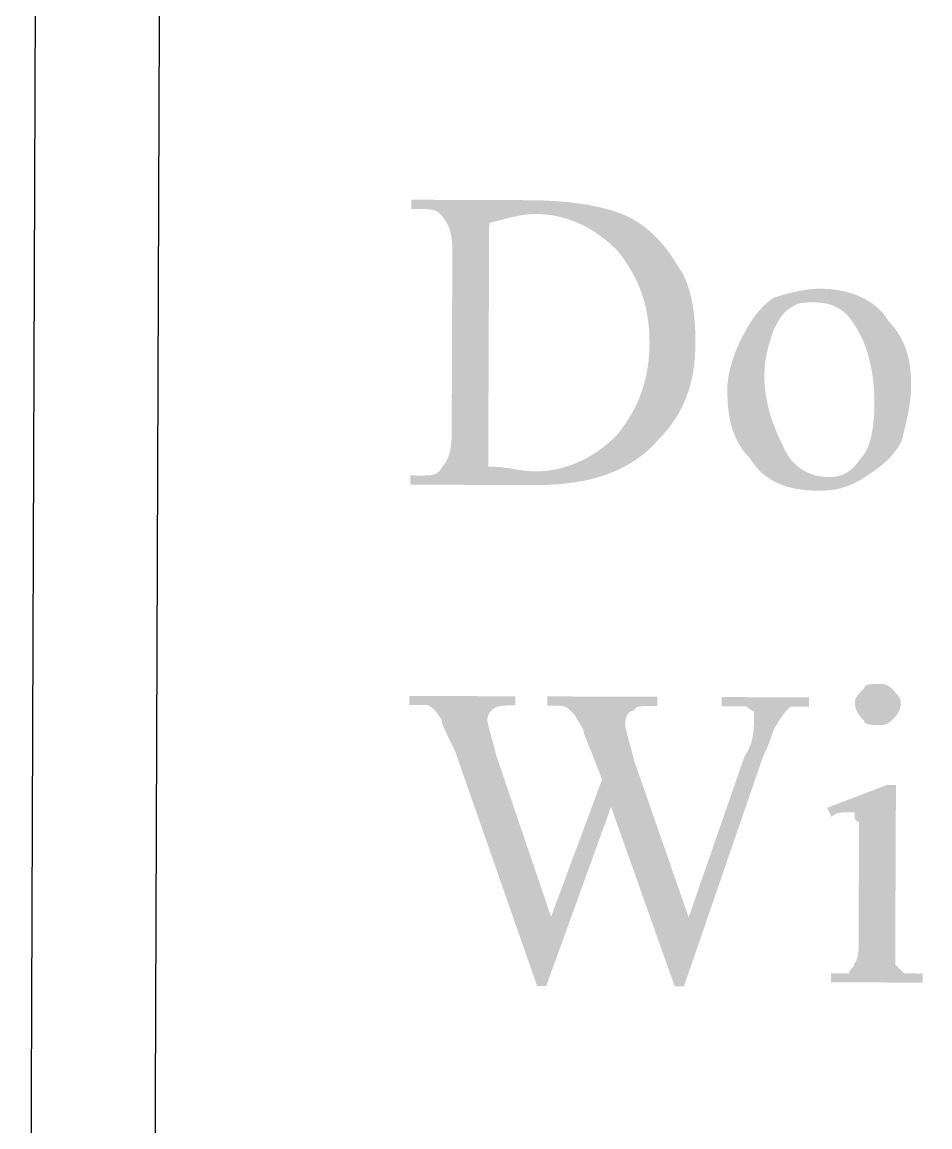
# Model space of a CAD drawing. Header units: millimetres. Extents: x -125 to 146, y -26 to 163.
# Drawn here: x 91.05 to 99.43, y 54.03 to 64.23 of the extents above; entities that cross this region are included whole.
import ezdxf
from ezdxf.xclip import XClip

# ---------------------------------------------------------------- set-up
doc = ezdxf.new("R2010")
doc.units = ezdxf.units.MM
doc.header["$MEASUREMENT"] = 0
doc.header["$XCLIPFRAME"] = 0
doc.layers.get('0').update_dxf_attribs({"color": 255, "linetype": 'CONTINUOUS'})

# ---------------------------------------------------------------- blocks, each defined once
blk = doc.blocks.new('MF12257_10')
at = {"color": 7, "linetype": 'Continuous', "lineweight": 25, "true_color": 0x000007}
blk.add_lwpolyline([(114.393, 53.755), (114.393, -5.961), (68.173, -5.961), (68.173, 53.755)], close=True, dxfattribs=at)
blk = doc.blocks.new('MF12274_11')
at = {"color": 7, "linetype": 'Continuous', "lineweight": 25, "true_color": 0x000007}
blk.add_lwpolyline([(113.205, 52.612), (113.205, -4.776), (69.318, -4.776), (69.318, 52.612)], close=True, dxfattribs=at)

msp = doc.modelspace()

# ---------------------------------------------------------------- hatches: boundary and pattern name
at = {"true_color": 0x000007}
h = msp.add_hatch(color=7, dxfattribs=at)
h.paths.add_polyline_path([(94.634, 59.962), (94.634, 60.047), (94.719, 60.046), (94.735, 60.046), (94.749, 60.046), (94.763, 60.046), (94.776, 60.047), (94.788, 60.047), (94.8, 60.047), (94.811, 60.048), (94.821, 60.049), (94.831, 60.05), (94.84, 60.052), (94.849, 60.054), (94.857, 60.056), (94.864, 60.059), (94.872, 60.063), (94.879, 60.066), (94.885, 60.071), (94.892, 60.076), (94.898, 60.081), (94.904, 60.088), (94.909, 60.095), (94.915, 60.102), (94.92, 60.111), (94.926, 60.12), (94.931, 60.13), (94.936, 60.136), (94.942, 60.142), (94.947, 60.148), (94.952, 60.155), (94.957, 60.163), (94.962, 60.171), (94.967, 60.179), (94.972, 60.188), (94.977, 60.198), (94.981, 60.208), (94.986, 60.219), (94.99, 60.231), (94.994, 60.243), (94.997, 60.256), (95.001, 60.269), (95.004, 60.284), (95.007, 60.299), (95.009, 60.315), (95.011, 60.331), (95.013, 60.348), (95.015, 60.367), (95.016, 60.386), (95.017, 60.406), (95.017, 60.426), (95.023, 62.125), (95.023, 62.146), (95.022, 62.165), (95.021, 62.185), (95.02, 62.203), (95.018, 62.22), (95.016, 62.237), (95.014, 62.253), (95.011, 62.268), (95.008, 62.282), (95.005, 62.296), (95.001, 62.309), (94.997, 62.321), (94.993, 62.332), (94.989, 62.343), (94.985, 62.354), (94.98, 62.363), (94.975, 62.373), (94.97, 62.381), (94.966, 62.389), (94.96, 62.397), (94.955, 62.404), (94.95, 62.41), (94.945, 62.416), (94.94, 62.422), (94.934, 62.432), (94.928, 62.441), (94.922, 62.45), (94.915, 62.457), (94.908, 62.464), (94.901, 62.471), (94.893, 62.476), (94.885, 62.481), (94.877, 62.486), (94.868, 62.49), (94.859, 62.493), (94.85, 62.496), (94.841, 62.498), (94.831, 62.5), (94.821, 62.502), (94.811, 62.504), (94.801, 62.505), (94.791, 62.505), (94.781, 62.506), (94.77, 62.506), (94.76, 62.507), (94.749, 62.507), (94.739, 62.507), (94.728, 62.507), (94.644, 62.507), (94.644, 62.592), (95.705, 62.588), (95.752, 62.588), (95.798, 62.587), (95.844, 62.586), (95.888, 62.584), (95.932, 62.582), (95.975, 62.579), (96.017, 62.576), (96.058, 62.573), (96.098, 62.569), (96.137, 62.564), (96.175, 62.56), (96.213, 62.554), (96.249, 62.549), (96.285, 62.543), (96.32, 62.536), (96.354, 62.529), (96.387, 62.522), (96.419, 62.514), (96.45, 62.506), (96.481, 62.497), (96.51, 62.488), (96.539, 62.478), (96.566, 62.468), (96.593, 62.458), (96.62, 62.447), (96.645, 62.435), (96.671, 62.422), (96.695, 62.408), (96.72, 62.394), (96.744, 62.378), (96.767, 62.362), (96.79, 62.346), (96.813, 62.328), (96.835, 62.31), (96.857, 62.291), (96.878, 62.271), (96.899, 62.251), (96.92, 62.23), (96.94, 62.208), (96.959, 62.186), (96.978, 62.163), (96.997, 62.14), (97.015, 62.116), (97.033, 62.091), (97.05, 62.066), (97.067, 62.04), (97.084, 62.014), (97.1, 61.988), (97.115, 61.966), (97.129, 61.943), (97.143, 61.92), (97.156, 61.896), (97.168, 61.871), (97.179, 61.845), (97.19, 61.819), (97.199, 61.791), (97.208, 61.763), (97.216, 61.734), (97.224, 61.705), (97.231, 61.675), (97.237, 61.644), (97.242, 61.613), (97.247, 61.581), (97.252, 61.548), (97.255, 61.515), (97.258, 61.481), (97.261, 61.447), (97.263, 61.412), (97.265, 61.376), (97.266, 61.34), (97.266, 61.304), (97.266, 61.267), (97.266, 61.225), (97.264, 61.184), (97.262, 61.142), (97.258, 61.101), (97.254, 61.061), (97.248, 61.021), (97.242, 60.982), (97.234, 60.943), (97.225, 60.904), (97.215, 60.866), (97.203, 60.828), (97.19, 60.791), (97.176, 60.754), (97.161, 60.718), (97.144, 60.682), (97.126, 60.646), (97.106, 60.611), (97.085, 60.576), (97.062, 60.542), (97.038, 60.508), (97.012, 60.475), (96.985, 60.442), (96.955, 60.409), (96.924, 60.377), (96.892, 60.341), (96.858, 60.307), (96.823, 60.274), (96.786, 60.243), (96.748, 60.214), (96.709, 60.187), (96.669, 60.161), (96.627, 60.137), (96.584, 60.114), (96.54, 60.093), (96.494, 60.074), (96.447, 60.056), (96.399, 60.04), (96.349, 60.025), (96.298, 60.012), (96.246, 60), (96.192, 59.99), (96.137, 59.981), (96.081, 59.974), (96.023, 59.968), (95.964, 59.963), (95.904, 59.96), (95.843, 59.958), (95.78, 59.958)])
h.paths.add_polyline_path([(95.354, 60.129), (95.375, 60.128), (95.396, 60.128), (95.416, 60.127), (95.436, 60.125), (95.455, 60.124), (95.475, 60.122), (95.493, 60.119), (95.512, 60.117), (95.53, 60.115), (95.548, 60.112), (95.566, 60.109), (95.583, 60.107), (95.6, 60.104), (95.617, 60.101), (95.634, 60.099), (95.651, 60.096), (95.668, 60.094), (95.684, 60.092), (95.7, 60.09), (95.716, 60.088), (95.732, 60.087), (95.748, 60.086), (95.764, 60.085), (95.78, 60.085), (95.817, 60.085), (95.853, 60.087), (95.889, 60.09), (95.925, 60.095), (95.96, 60.1), (95.995, 60.107), (96.029, 60.115), (96.063, 60.125), (96.096, 60.135), (96.129, 60.147), (96.161, 60.159), (96.193, 60.173), (96.225, 60.188), (96.256, 60.204), (96.287, 60.221), (96.317, 60.24), (96.347, 60.259), (96.376, 60.279), (96.405, 60.3), (96.434, 60.322), (96.462, 60.346), (96.489, 60.37), (96.517, 60.395), (96.543, 60.421), (96.565, 60.448), (96.585, 60.475), (96.605, 60.503), (96.625, 60.531), (96.644, 60.56), (96.662, 60.59), (96.679, 60.62), (96.696, 60.651), (96.713, 60.682), (96.728, 60.715), (96.743, 60.748), (96.756, 60.782), (96.769, 60.817), (96.781, 60.853), (96.792, 60.889), (96.802, 60.927), (96.812, 60.966), (96.819, 61.006), (96.826, 61.047), (96.832, 61.089), (96.837, 61.132), (96.84, 61.176), (96.842, 61.222), (96.843, 61.269), (96.842, 61.316), (96.841, 61.362), (96.838, 61.406), (96.833, 61.449), (96.828, 61.491), (96.821, 61.532), (96.814, 61.572), (96.805, 61.611), (96.795, 61.649), (96.784, 61.685), (96.773, 61.721), (96.76, 61.756), (96.747, 61.79), (96.732, 61.824), (96.717, 61.856), (96.701, 61.888), (96.684, 61.919), (96.667, 61.949), (96.649, 61.979), (96.63, 62.008), (96.611, 62.037), (96.591, 62.065), (96.571, 62.092), (96.55, 62.119), (96.523, 62.145), (96.496, 62.171), (96.469, 62.195), (96.441, 62.218), (96.412, 62.241), (96.384, 62.262), (96.354, 62.283), (96.325, 62.302), (96.295, 62.32), (96.264, 62.338), (96.233, 62.354), (96.201, 62.369), (96.17, 62.383), (96.137, 62.396), (96.104, 62.408), (96.071, 62.419), (96.037, 62.428), (96.003, 62.437), (95.969, 62.444), (95.934, 62.45), (95.898, 62.454), (95.862, 62.458), (95.826, 62.46), (95.789, 62.461), (95.773, 62.461), (95.757, 62.46), (95.741, 62.459), (95.725, 62.458), (95.709, 62.456), (95.693, 62.454), (95.676, 62.451), (95.66, 62.449), (95.643, 62.446), (95.626, 62.442), (95.609, 62.439), (95.592, 62.435), (95.574, 62.431), (95.557, 62.427), (95.539, 62.422), (95.52, 62.418), (95.502, 62.413), (95.483, 62.408), (95.464, 62.403), (95.444, 62.398), (95.424, 62.393), (95.404, 62.388), (95.384, 62.383), (95.363, 62.378)])
h = msp.add_hatch(color=7, dxfattribs=at)
h.paths.add_polyline_path([(98.414, 61.771), (98.446, 61.77), (98.477, 61.769), (98.509, 61.767), (98.54, 61.763), (98.571, 61.759), (98.602, 61.754), (98.633, 61.748), (98.663, 61.74), (98.693, 61.732), (98.722, 61.723), (98.751, 61.712), (98.779, 61.701), (98.806, 61.688), (98.833, 61.675), (98.859, 61.66), (98.884, 61.644), (98.908, 61.627), (98.931, 61.608), (98.953, 61.589), (98.975, 61.568), (98.995, 61.546), (99.014, 61.523), (99.031, 61.498), (99.048, 61.472), (99.068, 61.451), (99.087, 61.429), (99.105, 61.407), (99.122, 61.384), (99.137, 61.361), (99.152, 61.338), (99.165, 61.314), (99.177, 61.29), (99.188, 61.266), (99.198, 61.241), (99.208, 61.216), (99.216, 61.191), (99.223, 61.166), (99.23, 61.141), (99.236, 61.115), (99.241, 61.089), (99.245, 61.063), (99.248, 61.037), (99.251, 61.011), (99.254, 60.985), (99.255, 60.958), (99.256, 60.932), (99.257, 60.905), (99.257, 60.879), (99.257, 60.858), (99.256, 60.837), (99.255, 60.815), (99.254, 60.794), (99.252, 60.773), (99.249, 60.752), (99.247, 60.731), (99.244, 60.71), (99.241, 60.688), (99.237, 60.667), (99.234, 60.646), (99.23, 60.625), (99.226, 60.603), (99.221, 60.582), (99.217, 60.561), (99.212, 60.54), (99.207, 60.518), (99.202, 60.497), (99.197, 60.476), (99.192, 60.454), (99.187, 60.433), (99.181, 60.411), (99.176, 60.39), (99.171, 60.369), (99.16, 60.348), (99.148, 60.328), (99.137, 60.309), (99.125, 60.291), (99.112, 60.273), (99.099, 60.256), (99.086, 60.24), (99.073, 60.225), (99.059, 60.21), (99.045, 60.195), (99.031, 60.181), (99.016, 60.168), (99.002, 60.155), (98.987, 60.143), (98.972, 60.13), (98.956, 60.119), (98.941, 60.107), (98.926, 60.096), (98.91, 60.085), (98.894, 60.074), (98.878, 60.063), (98.862, 60.052), (98.847, 60.042), (98.831, 60.031), (98.815, 60.021), (98.799, 60.011), (98.783, 60.002), (98.767, 59.993), (98.751, 59.984), (98.735, 59.976), (98.718, 59.968), (98.702, 59.961), (98.685, 59.954), (98.669, 59.948), (98.652, 59.942), (98.635, 59.937), (98.617, 59.932), (98.6, 59.927), (98.582, 59.923), (98.564, 59.919), (98.545, 59.916), (98.527, 59.913), (98.508, 59.911), (98.488, 59.909), (98.468, 59.908), (98.448, 59.906), (98.428, 59.906), (98.407, 59.906), (98.37, 59.906), (98.335, 59.908), (98.3, 59.91), (98.266, 59.914), (98.233, 59.918), (98.201, 59.923), (98.169, 59.929), (98.139, 59.937), (98.109, 59.945), (98.081, 59.954), (98.053, 59.964), (98.026, 59.976), (98, 59.989), (97.975, 60.002), (97.95, 60.017), (97.927, 60.033), (97.904, 60.05), (97.882, 60.068), (97.862, 60.088), (97.842, 60.109), (97.823, 60.131), (97.804, 60.154), (97.787, 60.179), (97.77, 60.204), (97.75, 60.226), (97.731, 60.248), (97.713, 60.27), (97.696, 60.293), (97.681, 60.316), (97.666, 60.34), (97.653, 60.364), (97.641, 60.389), (97.63, 60.414), (97.62, 60.44), (97.61, 60.466), (97.602, 60.492), (97.595, 60.519), (97.588, 60.546), (97.582, 60.574), (97.577, 60.602), (97.573, 60.631), (97.57, 60.66), (97.567, 60.689), (97.564, 60.719), (97.563, 60.749), (97.562, 60.78), (97.561, 60.811), (97.561, 60.843), (97.561, 60.859), (97.562, 60.875), (97.563, 60.892), (97.565, 60.91), (97.567, 60.927), (97.569, 60.945), (97.572, 60.964), (97.576, 60.982), (97.579, 61.001), (97.584, 61.021), (97.588, 61.04), (97.594, 61.06), (97.599, 61.08), (97.605, 61.1), (97.612, 61.12), (97.619, 61.141), (97.626, 61.161), (97.634, 61.182), (97.642, 61.203), (97.651, 61.224), (97.66, 61.245), (97.669, 61.266), (97.679, 61.287), (97.69, 61.308), (97.7, 61.329), (97.711, 61.349), (97.722, 61.369), (97.733, 61.389), (97.744, 61.408), (97.755, 61.427), (97.766, 61.445), (97.777, 61.463), (97.789, 61.48), (97.8, 61.497), (97.812, 61.514), (97.824, 61.53), (97.836, 61.545), (97.849, 61.561), (97.862, 61.575), (97.875, 61.59), (97.888, 61.603), (97.901, 61.617), (97.915, 61.63), (97.93, 61.642), (97.944, 61.654), (97.959, 61.666), (97.974, 61.677), (97.99, 61.688), (98.006, 61.693), (98.023, 61.698), (98.04, 61.704), (98.057, 61.709), (98.074, 61.714), (98.092, 61.719), (98.11, 61.723), (98.128, 61.728), (98.147, 61.733), (98.165, 61.737), (98.183, 61.741), (98.202, 61.745), (98.221, 61.749), (98.239, 61.753), (98.257, 61.756), (98.276, 61.759), (98.294, 61.762), (98.312, 61.764), (98.33, 61.766), (98.347, 61.768), (98.364, 61.769), (98.381, 61.77), (98.398, 61.771)])
h.paths.add_polyline_path([(98.371, 61.644), (98.36, 61.644), (98.35, 61.644), (98.339, 61.644), (98.329, 61.644), (98.318, 61.644), (98.308, 61.644), (98.298, 61.643), (98.288, 61.643), (98.278, 61.642), (98.268, 61.642), (98.259, 61.641), (98.249, 61.639), (98.24, 61.638), (98.231, 61.636), (98.223, 61.634), (98.214, 61.632), (98.206, 61.63), (98.198, 61.627), (98.191, 61.624), (98.184, 61.62), (98.177, 61.617), (98.171, 61.612), (98.165, 61.608), (98.159, 61.603), (98.149, 61.597), (98.139, 61.591), (98.129, 61.585), (98.12, 61.578), (98.111, 61.571), (98.103, 61.564), (98.095, 61.556), (98.087, 61.548), (98.079, 61.54), (98.072, 61.531), (98.065, 61.522), (98.058, 61.513), (98.052, 61.504), (98.045, 61.494), (98.039, 61.484), (98.033, 61.475), (98.027, 61.465), (98.022, 61.454), (98.016, 61.444), (98.011, 61.434), (98.005, 61.423), (98, 61.413), (97.994, 61.402), (97.989, 61.392), (97.984, 61.376), (97.978, 61.36), (97.973, 61.344), (97.968, 61.328), (97.963, 61.312), (97.958, 61.296), (97.953, 61.28), (97.948, 61.263), (97.943, 61.247), (97.939, 61.23), (97.934, 61.213), (97.93, 61.196), (97.926, 61.179), (97.923, 61.161), (97.919, 61.143), (97.916, 61.125), (97.913, 61.107), (97.911, 61.088), (97.908, 61.069), (97.906, 61.05), (97.905, 61.03), (97.904, 61.01), (97.903, 60.99), (97.903, 60.969), (97.903, 60.937), (97.904, 60.906), (97.906, 60.875), (97.909, 60.845), (97.913, 60.815), (97.917, 60.786), (97.922, 60.757), (97.927, 60.729), (97.933, 60.7), (97.94, 60.673), (97.947, 60.646), (97.954, 60.619), (97.962, 60.592), (97.971, 60.567), (97.98, 60.541), (97.989, 60.516), (97.998, 60.491), (98.008, 60.467), (98.018, 60.443), (98.028, 60.42), (98.038, 60.397), (98.049, 60.374), (98.059, 60.352), (98.07, 60.33), (98.081, 60.304), (98.092, 60.28), (98.105, 60.257), (98.118, 60.235), (98.133, 60.214), (98.147, 60.194), (98.163, 60.176), (98.179, 60.159), (98.196, 60.143), (98.213, 60.128), (98.231, 60.115), (98.249, 60.102), (98.268, 60.091), (98.287, 60.08), (98.306, 60.071), (98.326, 60.063), (98.346, 60.056), (98.366, 60.049), (98.387, 60.044), (98.408, 60.04), (98.429, 60.037), (98.45, 60.034), (98.471, 60.033), (98.492, 60.032), (98.508, 60.033), (98.523, 60.033), (98.538, 60.034), (98.552, 60.036), (98.566, 60.038), (98.58, 60.041), (98.593, 60.044), (98.607, 60.048), (98.619, 60.052), (98.632, 60.057), (98.644, 60.063), (98.656, 60.069), (98.668, 60.076), (98.68, 60.083), (98.691, 60.092), (98.702, 60.101), (98.714, 60.11), (98.725, 60.121), (98.735, 60.132), (98.746, 60.144), (98.757, 60.157), (98.768, 60.171), (98.778, 60.185), (98.789, 60.201), (98.799, 60.212), (98.809, 60.224), (98.819, 60.236), (98.828, 60.25), (98.837, 60.264), (98.845, 60.28), (98.853, 60.296), (98.86, 60.313), (98.867, 60.331), (98.873, 60.35), (98.879, 60.37), (98.885, 60.391), (98.89, 60.413), (98.895, 60.435), (98.899, 60.459), (98.903, 60.483), (98.906, 60.509), (98.909, 60.535), (98.912, 60.562), (98.914, 60.59), (98.916, 60.619), (98.917, 60.648), (98.918, 60.679), (98.918, 60.711), (98.918, 60.753), (98.916, 60.794), (98.914, 60.834), (98.912, 60.873), (98.908, 60.912), (98.904, 60.949), (98.898, 60.986), (98.892, 61.021), (98.886, 61.056), (98.878, 61.09), (98.87, 61.123), (98.861, 61.156), (98.852, 61.187), (98.842, 61.217), (98.831, 61.247), (98.82, 61.276), (98.808, 61.303), (98.795, 61.33), (98.782, 61.356), (98.768, 61.382), (98.754, 61.406), (98.74, 61.429), (98.725, 61.452), (98.709, 61.474), (98.698, 61.489), (98.687, 61.504), (98.676, 61.517), (98.664, 61.53), (98.651, 61.543), (98.639, 61.554), (98.626, 61.564), (98.612, 61.574), (98.599, 61.583), (98.585, 61.592), (98.57, 61.599), (98.556, 61.606), (98.541, 61.613), (98.527, 61.619), (98.512, 61.624), (98.496, 61.628), (98.481, 61.632), (98.466, 61.635), (98.45, 61.638), (98.434, 61.64), (98.419, 61.642), (98.403, 61.643), (98.387, 61.644)])
h = msp.add_hatch(color=7, dxfattribs=at)
h.paths.add_polyline_path([(98.951, 58.123), (98.956, 58.123), (98.961, 58.123), (98.967, 58.123), (98.972, 58.123), (98.977, 58.123), (98.982, 58.122), (98.988, 58.122), (98.993, 58.121), (98.998, 58.121), (99.004, 58.12), (99.009, 58.119), (99.014, 58.118), (99.019, 58.116), (99.025, 58.114), (99.03, 58.112), (99.035, 58.11), (99.041, 58.108), (99.046, 58.105), (99.051, 58.102), (99.056, 58.098), (99.062, 58.094), (99.067, 58.09), (99.072, 58.085), (99.077, 58.08), (99.083, 58.075), (99.088, 58.07), (99.093, 58.064), (99.098, 58.059), (99.103, 58.054), (99.108, 58.048), (99.113, 58.043), (99.118, 58.038), (99.123, 58.032), (99.127, 58.027), (99.131, 58.022), (99.135, 58.017), (99.139, 58.011), (99.143, 58.006), (99.146, 58.001), (99.149, 57.995), (99.152, 57.99), (99.155, 57.985), (99.157, 57.979), (99.158, 57.974), (99.16, 57.969), (99.161, 57.964), (99.161, 57.958), (99.162, 57.953), (99.161, 57.943), (99.161, 57.933), (99.16, 57.923), (99.158, 57.914), (99.156, 57.905), (99.154, 57.897), (99.152, 57.889), (99.149, 57.881), (99.146, 57.873), (99.142, 57.866), (99.139, 57.859), (99.135, 57.853), (99.131, 57.846), (99.126, 57.84), (99.122, 57.834), (99.117, 57.828), (99.113, 57.822), (99.108, 57.816), (99.103, 57.811), (99.097, 57.805), (99.092, 57.8), (99.087, 57.795), (99.082, 57.789), (99.076, 57.784), (99.071, 57.779), (99.066, 57.774), (99.06, 57.77), (99.055, 57.766), (99.05, 57.763), (99.045, 57.76), (99.039, 57.757), (99.034, 57.754), (99.029, 57.752), (99.023, 57.75), (99.018, 57.749), (99.013, 57.747), (99.007, 57.746), (99.002, 57.745), (98.997, 57.744), (98.992, 57.743), (98.986, 57.743), (98.981, 57.743), (98.976, 57.742), (98.97, 57.742), (98.965, 57.742), (98.96, 57.742), (98.955, 57.742), (98.949, 57.742), (98.944, 57.742), (98.938, 57.742), (98.932, 57.742), (98.925, 57.742), (98.918, 57.743), (98.912, 57.743), (98.905, 57.743), (98.897, 57.744), (98.89, 57.745), (98.883, 57.745), (98.877, 57.746), (98.87, 57.748), (98.863, 57.749), (98.857, 57.751), (98.851, 57.753), (98.846, 57.755), (98.841, 57.758), (98.836, 57.76), (98.832, 57.764), (98.829, 57.767), (98.826, 57.771), (98.824, 57.775), (98.823, 57.78), (98.822, 57.785), (98.817, 57.79), (98.812, 57.796), (98.807, 57.801), (98.801, 57.806), (98.796, 57.812), (98.791, 57.817), (98.787, 57.823), (98.782, 57.829), (98.777, 57.835), (98.773, 57.841), (98.768, 57.847), (98.764, 57.854), (98.761, 57.861), (98.757, 57.868), (98.754, 57.875), (98.751, 57.882), (98.748, 57.89), (98.745, 57.898), (98.743, 57.907), (98.742, 57.916), (98.74, 57.925), (98.739, 57.934), (98.739, 57.944), (98.738, 57.955), (98.739, 57.96), (98.739, 57.965), (98.74, 57.97), (98.742, 57.976), (98.744, 57.981), (98.746, 57.986), (98.748, 57.992), (98.751, 57.997), (98.754, 58.002), (98.758, 58.007), (98.761, 58.013), (98.765, 58.018), (98.769, 58.023), (98.773, 58.028), (98.778, 58.034), (98.783, 58.039), (98.787, 58.044), (98.792, 58.05), (98.797, 58.055), (98.802, 58.06), (98.808, 58.065), (98.813, 58.071), (98.818, 58.076), (98.823, 58.081), (98.824, 58.086), (98.825, 58.091), (98.827, 58.095), (98.83, 58.099), (98.833, 58.103), (98.837, 58.106), (98.842, 58.108), (98.847, 58.111), (98.853, 58.113), (98.859, 58.115), (98.865, 58.117), (98.871, 58.118), (98.878, 58.119), (98.885, 58.12), (98.892, 58.121), (98.899, 58.122), (98.906, 58.122), (98.913, 58.123), (98.92, 58.123), (98.927, 58.123), (98.933, 58.123), (98.939, 58.123), (98.945, 58.123)])
h.paths.add_polyline_path([(99.117, 57.188), (99.111, 55.749), (99.111, 55.739), (99.111, 55.728), (99.111, 55.717), (99.111, 55.707), (99.111, 55.696), (99.111, 55.686), (99.111, 55.676), (99.111, 55.665), (99.111, 55.655), (99.111, 55.645), (99.111, 55.636), (99.111, 55.626), (99.111, 55.617), (99.111, 55.608), (99.111, 55.599), (99.111, 55.59), (99.111, 55.582), (99.111, 55.574), (99.111, 55.567), (99.11, 55.56), (99.11, 55.553), (99.11, 55.546), (99.11, 55.54), (99.11, 55.535), (99.115, 55.53), (99.12, 55.525), (99.124, 55.521), (99.128, 55.517), (99.132, 55.513), (99.135, 55.51), (99.139, 55.506), (99.142, 55.503), (99.144, 55.5), (99.147, 55.498), (99.15, 55.495), (99.153, 55.492), (99.155, 55.49), (99.158, 55.487), (99.161, 55.484), (99.164, 55.481), (99.167, 55.478), (99.17, 55.475), (99.173, 55.472), (99.177, 55.468), (99.181, 55.464), (99.185, 55.46), (99.19, 55.455), (99.195, 55.45), (99.2, 55.45), (99.205, 55.45), (99.211, 55.45), (99.216, 55.45), (99.222, 55.45), (99.227, 55.45), (99.233, 55.45), (99.239, 55.45), (99.245, 55.45), (99.251, 55.45), (99.257, 55.45), (99.264, 55.45), (99.27, 55.45), (99.277, 55.45), (99.284, 55.45), (99.292, 55.45), (99.3, 55.449), (99.308, 55.449), (99.316, 55.449), (99.325, 55.449), (99.334, 55.449), (99.344, 55.449), (99.354, 55.449), (99.364, 55.449), (99.364, 55.365), (98.517, 55.368), (98.517, 55.452), (98.528, 55.452), (98.538, 55.452), (98.547, 55.452), (98.556, 55.452), (98.565, 55.452), (98.574, 55.452), (98.582, 55.452), (98.59, 55.452), (98.597, 55.452), (98.604, 55.452), (98.611, 55.452), (98.618, 55.452), (98.624, 55.452), (98.631, 55.452), (98.637, 55.452), (98.643, 55.452), (98.649, 55.452), (98.654, 55.452), (98.66, 55.452), (98.665, 55.452), (98.671, 55.452), (98.676, 55.452), (98.681, 55.452), (98.687, 55.452), (98.687, 55.457), (98.688, 55.461), (98.689, 55.466), (98.69, 55.47), (98.692, 55.473), (98.693, 55.477), (98.696, 55.48), (98.698, 55.483), (98.7, 55.486), (98.703, 55.489), (98.705, 55.491), (98.708, 55.494), (98.711, 55.497), (98.713, 55.499), (98.716, 55.502), (98.718, 55.505), (98.721, 55.508), (98.723, 55.511), (98.725, 55.515), (98.726, 55.518), (98.728, 55.522), (98.729, 55.527), (98.729, 55.531), (98.729, 55.536), (98.734, 55.542), (98.739, 55.548), (98.743, 55.554), (98.747, 55.561), (98.751, 55.568), (98.754, 55.576), (98.757, 55.583), (98.759, 55.592), (98.762, 55.6), (98.764, 55.609), (98.765, 55.618), (98.767, 55.627), (98.768, 55.637), (98.769, 55.647), (98.77, 55.657), (98.771, 55.667), (98.771, 55.677), (98.772, 55.687), (98.772, 55.698), (98.772, 55.708), (98.772, 55.719), (98.772, 55.729), (98.772, 55.74), (98.773, 55.75), (98.775, 56.47), (98.775, 56.491), (98.775, 56.512), (98.775, 56.532), (98.775, 56.551), (98.776, 56.57), (98.776, 56.589), (98.776, 56.607), (98.776, 56.625), (98.776, 56.643), (98.776, 56.66), (98.776, 56.676), (98.776, 56.692), (98.776, 56.708), (98.776, 56.723), (98.776, 56.738), (98.776, 56.752), (98.776, 56.766), (98.776, 56.78), (98.776, 56.793), (98.776, 56.805), (98.776, 56.817), (98.777, 56.829), (98.777, 56.84), (98.777, 56.851), (98.772, 56.851), (98.767, 56.852), (98.763, 56.853), (98.759, 56.854), (98.755, 56.856), (98.752, 56.858), (98.749, 56.861), (98.747, 56.864), (98.745, 56.867), (98.743, 56.87), (98.741, 56.874), (98.74, 56.878), (98.738, 56.882), (98.737, 56.886), (98.737, 56.89), (98.736, 56.895), (98.735, 56.9), (98.735, 56.905), (98.735, 56.91), (98.735, 56.915), (98.735, 56.92), (98.735, 56.925), (98.735, 56.931), (98.735, 56.936), (98.729, 56.936), (98.725, 56.936), (98.721, 56.936), (98.717, 56.936), (98.713, 56.936), (98.709, 56.936), (98.706, 56.936), (98.703, 56.936), (98.7, 56.936), (98.698, 56.936), (98.695, 56.936), (98.692, 56.936), (98.69, 56.936), (98.687, 56.936), (98.684, 56.936), (98.681, 56.936), (98.678, 56.936), (98.675, 56.936), (98.672, 56.936), (98.668, 56.936), (98.664, 56.936), (98.66, 56.936), (98.655, 56.936), (98.65, 56.936), (98.645, 56.936), (98.639, 56.936), (98.634, 56.936), (98.629, 56.936), (98.623, 56.936), (98.618, 56.936), (98.613, 56.935), (98.608, 56.935), (98.602, 56.934), (98.597, 56.933), (98.592, 56.932), (98.586, 56.931), (98.581, 56.93), (98.576, 56.928), (98.57, 56.926), (98.565, 56.924), (98.56, 56.921), (98.555, 56.919), (98.549, 56.916), (98.544, 56.912), (98.539, 56.908), (98.533, 56.904), (98.528, 56.899), (98.523, 56.894), (98.481, 56.979), (99.032, 57.189)])
msp.add_hatch(color=7, dxfattribs=at).paths.add_polyline_path([(98.315, 57.998), (98.315, 57.914), (98.304, 57.914), (98.295, 57.914), (98.285, 57.914), (98.276, 57.914), (98.267, 57.914), (98.259, 57.914), (98.251, 57.914), (98.243, 57.914), (98.235, 57.914), (98.228, 57.914), (98.221, 57.914), (98.214, 57.914), (98.208, 57.914), (98.202, 57.914), (98.195, 57.914), (98.189, 57.914), (98.184, 57.914), (98.178, 57.914), (98.172, 57.914), (98.167, 57.914), (98.161, 57.914), (98.156, 57.914), (98.151, 57.914), (98.146, 57.914), (98.14, 57.909), (98.135, 57.904), (98.13, 57.898), (98.124, 57.893), (98.119, 57.888), (98.114, 57.882), (98.108, 57.876), (98.103, 57.871), (98.098, 57.865), (98.092, 57.859), (98.087, 57.852), (98.082, 57.846), (98.076, 57.839), (98.071, 57.832), (98.066, 57.825), (98.061, 57.817), (98.055, 57.81), (98.05, 57.802), (98.045, 57.793), (98.039, 57.784), (98.034, 57.775), (98.029, 57.766), (98.023, 57.756), (98.018, 57.746), (98.013, 57.74), (98.008, 57.734), (98.004, 57.728), (98, 57.721), (97.996, 57.713), (97.992, 57.705), (97.988, 57.697), (97.985, 57.688), (97.981, 57.678), (97.978, 57.668), (97.974, 57.657), (97.97, 57.645), (97.966, 57.633), (97.961, 57.62), (97.957, 57.606), (97.951, 57.592), (97.946, 57.577), (97.94, 57.561), (97.933, 57.545), (97.926, 57.527), (97.918, 57.509), (97.909, 57.49), (97.9, 57.47), (97.89, 57.45), (97.16, 55.33), (97.075, 55.331), (96.488, 56.987), (95.89, 55.335), (95.805, 55.335), (95.048, 57.502), (95.038, 57.523), (95.028, 57.543), (95.019, 57.562), (95.01, 57.58), (95.001, 57.598), (94.993, 57.614), (94.986, 57.63), (94.978, 57.645), (94.972, 57.66), (94.965, 57.673), (94.959, 57.686), (94.954, 57.699), (94.949, 57.71), (94.944, 57.721), (94.94, 57.732), (94.936, 57.741), (94.933, 57.75), (94.93, 57.759), (94.928, 57.767), (94.926, 57.774), (94.924, 57.781), (94.923, 57.788), (94.923, 57.794), (94.922, 57.799), (94.917, 57.805), (94.913, 57.81), (94.908, 57.815), (94.904, 57.821), (94.9, 57.826), (94.897, 57.831), (94.893, 57.836), (94.89, 57.842), (94.886, 57.847), (94.883, 57.852), (94.879, 57.858), (94.875, 57.863), (94.871, 57.868), (94.867, 57.874), (94.862, 57.879), (94.857, 57.884), (94.851, 57.89), (94.845, 57.895), (94.839, 57.9), (94.832, 57.905), (94.824, 57.911), (94.815, 57.916), (94.806, 57.921), (94.796, 57.927), (94.791, 57.927), (94.785, 57.927), (94.78, 57.927), (94.775, 57.927), (94.769, 57.927), (94.764, 57.927), (94.758, 57.927), (94.752, 57.927), (94.746, 57.927), (94.74, 57.927), (94.734, 57.927), (94.727, 57.927), (94.72, 57.927), (94.713, 57.927), (94.706, 57.927), (94.699, 57.927), (94.691, 57.927), (94.683, 57.927), (94.674, 57.927), (94.666, 57.927), (94.656, 57.927), (94.647, 57.927), (94.637, 57.927), (94.627, 57.927), (94.627, 58.012), (95.603, 58.008), (95.603, 57.924), (95.558, 57.924), (95.552, 57.924), (95.547, 57.924), (95.54, 57.924), (95.534, 57.924), (95.527, 57.924), (95.52, 57.923), (95.512, 57.923), (95.505, 57.923), (95.497, 57.922), (95.489, 57.921), (95.481, 57.92), (95.473, 57.919), (95.465, 57.918), (95.457, 57.916), (95.45, 57.914), (95.442, 57.912), (95.434, 57.909), (95.427, 57.907), (95.42, 57.903), (95.413, 57.9), (95.406, 57.896), (95.4, 57.892), (95.394, 57.887), (95.388, 57.882), (95.388, 57.882), (95.388, 57.881), (95.387, 57.88), (95.385, 57.879), (95.384, 57.877), (95.382, 57.875), (95.38, 57.873), (95.377, 57.87), (95.375, 57.867), (95.372, 57.863), (95.37, 57.86), (95.367, 57.856), (95.365, 57.852), (95.362, 57.848), (95.359, 57.843), (95.357, 57.838), (95.355, 57.834), (95.353, 57.829), (95.351, 57.824), (95.349, 57.819), (95.348, 57.814), (95.347, 57.808), (95.346, 57.803), (95.346, 57.798), (95.346, 57.792), (95.347, 57.785), (95.348, 57.778), (95.349, 57.77), (95.351, 57.761), (95.353, 57.751), (95.355, 57.74), (95.358, 57.729), (95.361, 57.717), (95.364, 57.704), (95.368, 57.69), (95.372, 57.676), (95.376, 57.661), (95.38, 57.645), (95.384, 57.629), (95.389, 57.613), (95.394, 57.595), (95.399, 57.577), (95.403, 57.559), (95.409, 57.54), (95.414, 57.52), (95.419, 57.5), (95.424, 57.48), (95.429, 57.459), (95.934, 55.973), (96.405, 57.241), (96.321, 57.455), (96.237, 57.667), (96.237, 57.673), (96.236, 57.678), (96.235, 57.683), (96.234, 57.689), (96.232, 57.694), (96.23, 57.7), (96.227, 57.706), (96.225, 57.711), (96.222, 57.717), (96.218, 57.723), (96.215, 57.73), (96.211, 57.736), (96.207, 57.743), (96.202, 57.75), (96.198, 57.757), (96.193, 57.765), (96.189, 57.773), (96.184, 57.781), (96.179, 57.789), (96.174, 57.798), (96.169, 57.807), (96.163, 57.817), (96.158, 57.827), (96.153, 57.837), (96.153, 57.837), (96.152, 57.838), (96.151, 57.839), (96.15, 57.84), (96.148, 57.842), (96.146, 57.844), (96.144, 57.846), (96.142, 57.848), (96.14, 57.851), (96.137, 57.853), (96.134, 57.856), (96.132, 57.858), (96.129, 57.861), (96.127, 57.864), (96.124, 57.866), (96.122, 57.869), (96.119, 57.871), (96.117, 57.873), (96.115, 57.875), (96.114, 57.876), (96.113, 57.878), (96.112, 57.879), (96.111, 57.879), (96.111, 57.88), (96.105, 57.885), (96.1, 57.889), (96.095, 57.894), (96.09, 57.897), (96.084, 57.901), (96.079, 57.904), (96.074, 57.907), (96.069, 57.91), (96.063, 57.912), (96.058, 57.914), (96.053, 57.915), (96.047, 57.917), (96.042, 57.918), (96.037, 57.919), (96.032, 57.92), (96.026, 57.921), (96.021, 57.921), (96.016, 57.922), (96.01, 57.922), (96.005, 57.922), (96, 57.922), (95.994, 57.922), (95.989, 57.922), (95.984, 57.922), (95.984, 57.922), (95.983, 57.922), (95.982, 57.922), (95.981, 57.922), (95.979, 57.922), (95.977, 57.922), (95.974, 57.922), (95.971, 57.922), (95.968, 57.922), (95.965, 57.922), (95.961, 57.922), (95.957, 57.922), (95.953, 57.922), (95.949, 57.923), (95.945, 57.923), (95.94, 57.923), (95.935, 57.923), (95.93, 57.923), (95.925, 57.923), (95.92, 57.923), (95.915, 57.923), (95.91, 57.923), (95.905, 57.923), (95.899, 57.923), (95.9, 58.007), (96.916, 58.004), (96.915, 57.919), (96.831, 57.919), (96.825, 57.919), (96.819, 57.919), (96.813, 57.919), (96.806, 57.919), (96.8, 57.919), (96.793, 57.919), (96.786, 57.918), (96.779, 57.918), (96.772, 57.917), (96.765, 57.916), (96.758, 57.915), (96.751, 57.914), (96.745, 57.913), (96.738, 57.911), (96.733, 57.909), (96.727, 57.907), (96.722, 57.905), (96.717, 57.902), (96.713, 57.899), (96.71, 57.895), (96.707, 57.891), (96.705, 57.887), (96.704, 57.882), (96.703, 57.877), (96.698, 57.877), (96.693, 57.877), (96.688, 57.875), (96.682, 57.874), (96.677, 57.872), (96.672, 57.87), (96.667, 57.867), (96.663, 57.863), (96.658, 57.86), (96.653, 57.856), (96.649, 57.851), (96.645, 57.846), (96.641, 57.84), (96.638, 57.834), (96.634, 57.828), (96.631, 57.821), (96.628, 57.814), (96.626, 57.806), (96.624, 57.798), (96.622, 57.789), (96.62, 57.78), (96.619, 57.771), (96.619, 57.761), (96.618, 57.751), (96.618, 57.745), (96.619, 57.738), (96.62, 57.731), (96.621, 57.723), (96.623, 57.714), (96.625, 57.704), (96.628, 57.693), (96.631, 57.682), (96.634, 57.67), (96.637, 57.657), (96.64, 57.643), (96.644, 57.629), (96.648, 57.614), (96.653, 57.598), (96.657, 57.582), (96.661, 57.566), (96.666, 57.548), (96.671, 57.53), (96.676, 57.512), (96.681, 57.493), (96.686, 57.473), (96.691, 57.453), (96.696, 57.433), (96.702, 57.412), (97.204, 55.968), (97.718, 57.45), (97.728, 57.466), (97.738, 57.482), (97.747, 57.498), (97.755, 57.513), (97.762, 57.529), (97.769, 57.545), (97.775, 57.56), (97.78, 57.575), (97.784, 57.591), (97.788, 57.606), (97.792, 57.621), (97.795, 57.635), (97.797, 57.65), (97.8, 57.664), (97.801, 57.678), (97.803, 57.691), (97.804, 57.705), (97.805, 57.718), (97.805, 57.731), (97.806, 57.743), (97.806, 57.755), (97.806, 57.767), (97.806, 57.778), (97.806, 57.789), (97.806, 57.789), (97.806, 57.789), (97.806, 57.791), (97.806, 57.792), (97.806, 57.794), (97.806, 57.796), (97.806, 57.798), (97.806, 57.801), (97.806, 57.804), (97.806, 57.808), (97.806, 57.811), (97.806, 57.815), (97.807, 57.819), (97.807, 57.823), (97.807, 57.828), (97.807, 57.833), (97.807, 57.837), (97.807, 57.842), (97.807, 57.847), (97.807, 57.852), (97.807, 57.858), (97.807, 57.863), (97.807, 57.868), (97.807, 57.873), (97.801, 57.874), (97.796, 57.874), (97.792, 57.875), (97.788, 57.877), (97.784, 57.878), (97.78, 57.88), (97.777, 57.882), (97.774, 57.884), (97.771, 57.887), (97.768, 57.889), (97.765, 57.892), (97.762, 57.895), (97.759, 57.897), (97.757, 57.9), (97.754, 57.902), (97.751, 57.905), (97.748, 57.907), (97.745, 57.909), (97.741, 57.911), (97.738, 57.913), (97.734, 57.914), (97.729, 57.915), (97.725, 57.916), (97.72, 57.916), (97.714, 57.916), (97.708, 57.916), (97.702, 57.916), (97.695, 57.916), (97.688, 57.916), (97.681, 57.916), (97.673, 57.916), (97.665, 57.916), (97.656, 57.916), (97.648, 57.916), (97.639, 57.916), (97.63, 57.916), (97.62, 57.916), (97.611, 57.916), (97.601, 57.916), (97.591, 57.916), (97.581, 57.916), (97.571, 57.917), (97.56, 57.917), (97.55, 57.917), (97.54, 57.917), (97.529, 57.917), (97.518, 57.917), (97.508, 57.917), (97.508, 58.001)])

# ---------------------------------------------------------------- block references
at = {"color": 7, "true_color": 0xffffff}
ref = msp.add_blockref('MF12257_10', (144.555, -37.569), dxfattribs=dict(at, rotation=89.78812348408282))
XClip(ref).set_block_clipping_path([(67.9873310725, 0), (114.6386663437, 53.9326737722)])
ref = msp.add_blockref('MF12274_11', (144.555, -37.569), dxfattribs=dict(at, rotation=89.78812348408282))
XClip(ref).set_block_clipping_path([(69.1303330104, 0), (113.4533301036, 52.7896718343)])

doc.saveas('drawing.dxf')
